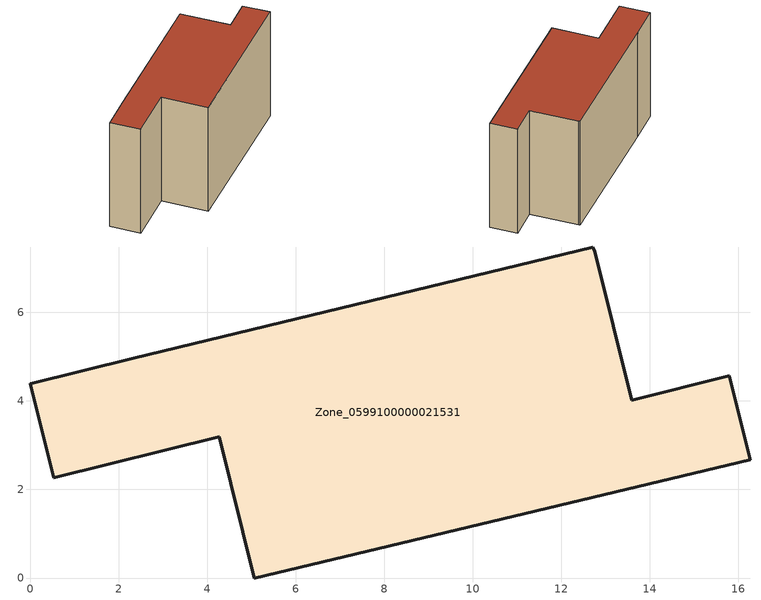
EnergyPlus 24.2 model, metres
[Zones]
Zone_0599100000021531
 floor ground (C_G): 0.53,2.26 0,4.39 2.33,4.97 12.71,7.48 12.75,7.38 13.59,4.02 15.79,4.57 16.27,2.67 5.07,0 4.27,3.19 z0
 wall outside (C_F): 16.27,2.67 15.79,4.57 13.59,4.02 12.75,7.38 12.71,7.48 2.33,4.97 0,4.39 0.53,2.26 4.27,3.19 5.07,0 16.27,2.67 z0:8.4
 roof outside (C_R): 0.53,2.26 4.27,3.19 5.07,0 16.27,2.67 15.79,4.57 13.59,4.02 12.75,7.38 12.71,7.48 2.33,4.97 0,4.39 z8.4
[BUILDING]
Pand.0599100000021531: North Axis=0; Terrain=City; Loads Convergence Tolerance Value=0.04; Temperature Convergence Tolerance Value=0.4; Solar Distribution=FullExterior; Maximum Number of Warmup Days=25; Minimum Number of Warmup Days=1
[Site:Location]
Rotterdam.The.Hague.AP_ZH_NLD Design_Conditions: Latitude=51.96; Longitude=4.45; Time Zone=1; Elevation=-4.5
[SITE:GROUNDTEMPERATURE:BUILDINGSURFACE]
18, 18, 18, 18, 18, 18, 18, 18, 18, 18, 18, 18
[MATERIAL] Thermal Absorptance=0.9; Solar Absorptance=0.7; Visible Absorptance=0.7
Name | Roughness | Thickness | Conductivity | Density | Specific Heat
G.TI.1975-1991 | MediumSmooth | 0.15 | 0.288461 | 540 | 1210
F.TI.1975-1991 | Rough | 0.3 | 0.230769 | 1920 | 840
R.TI.1975-1991 | MediumRough | 0.2 | 0.153846 | 1500 | 1000
[CONSTRUCTION]
C_G: G.TI.1975-1991
C_F: F.TI.1975-1991
C_R: R.TI.1975-1991
[ZONE]
Zone_0599100000021531: Type=1; Multiplier=1; Ceiling Height=Autocalculate; Volume=Autocalculate; Floor Area=autocalculate; Part of Total Floor Area=Yes
[ZONEINFILTRATION:DESIGNFLOWRATE]
Infil_Zone_0599100000021531: Zone or ZoneList or Space or SpaceList=Zone_0599100000021531; Schedule=AlwaysOn; Design Flow Rate Calculation Method=Flow/Area; Flow Rate per Floor Area=0.003; Constant Term Coefficient=1; Temperature Term Coefficient=0; Velocity Term Coefficient=0; Velocity Squared Term Coefficient=0
[HVACTEMPLATE:ZONE:IDEALLOADSAIRSYSTEM]
Zone_0599100000021531: Maximum Heating Supply Air Temperature=50; Minimum Cooling Supply Air Temperature=13; Maximum Heating Supply Air Humidity Ratio=0.0156; Minimum Cooling Supply Air Humidity Ratio=0.0077; Heating Limit=NoLimit; Cooling Limit=NoLimit; Dehumidification Control Type=ConstantSensibleHeatRatio; Cooling Sensible Heat Ratio=0.7; Dehumidification Setpoint=60; Humidification Control Type=None; Humidification Setpoint=30; Outdoor Air Method=None; Outdoor Air Flow Rate per Person=0.00944; Outdoor Air Flow Rate per Zone Floor Area=0; Outdoor Air Flow Rate per Zone=0; Demand Controlled Ventilation Type=None; Outdoor Air Economizer Type=NoEconomizer; Heat Recovery Type=None; Sensible Heat Recovery Effectiveness=0.7; Latent Heat Recovery Effectiveness=0.65
[ZONECONTROL:THERMOSTAT]
ThermostatControl_Zone_0599100000021531: Zone or ZoneList=Zone_0599100000021531; Control Type Schedule=DualSetpointControlType; Control 1=Thermostat_Zone_0599100000021531; Temperature Difference Between Cutout And Setpoint=0
[THERMOSTATSETPOINT:DUALSETPOINT]
Thermostat_Zone_0599100000021531: Heating Setpoint Temperature Schedule=HeatingSetpoint_Zone_0599100000021531; Cooling Setpoint Temperature Schedule=CoolingSetpoint_Zone_0599100000021531
[SCHEDULE:COMPACT]
HeatingSetpoint_Zone_0599100000021531: Through: 12/31, For: AllDays, Until: 24:00, 21
CoolingSetpoint_Zone_0599100000021531: Through: 12/31, For: AllDays, Until: 24:00, 24
DualSetpointControlType: Through: 12/31, For: AllDays, Until: 24:00, 4
AlwaysOn: Through: 12/31, For: AllDays, Until: 24:00, 1
